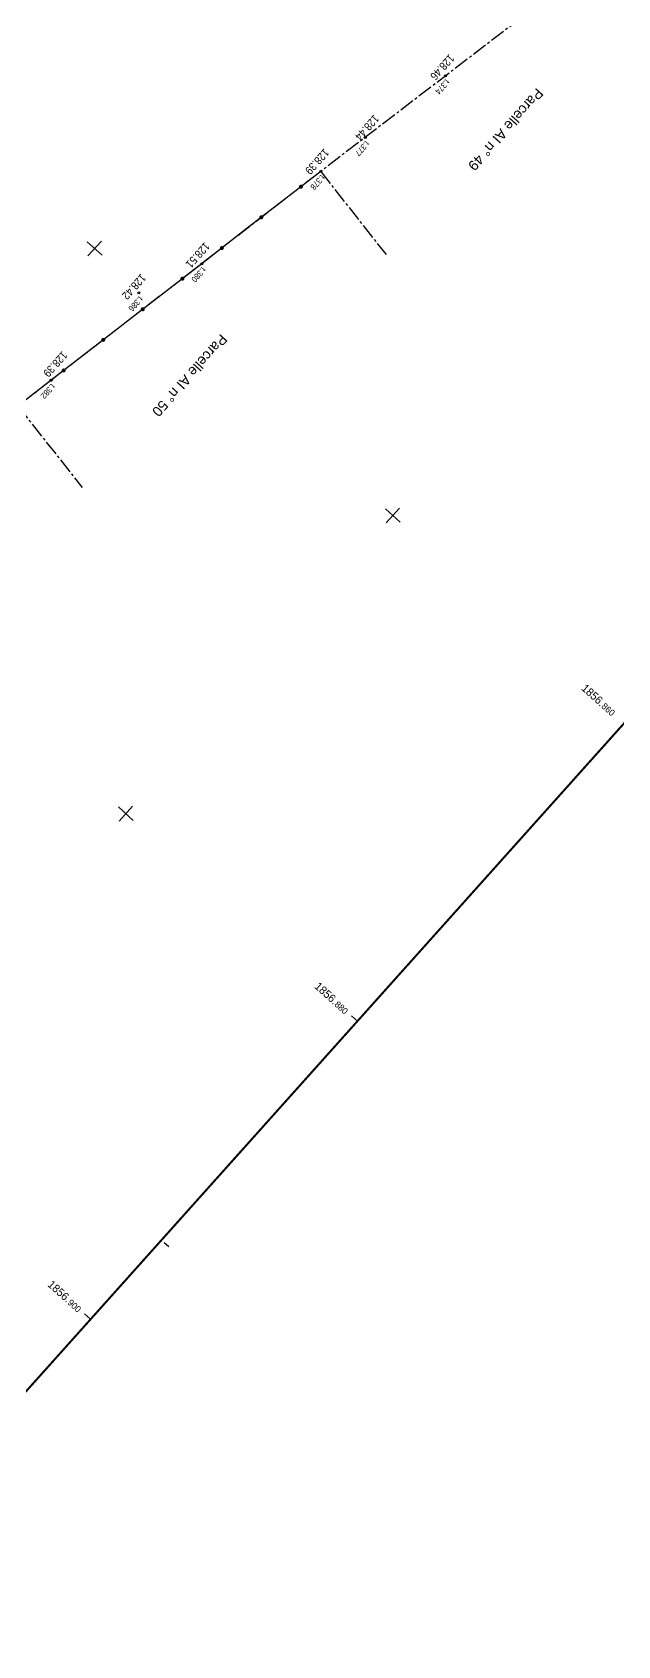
# Model space of a CAD drawing. Header units: metres. Extents: x -2858 to 512, y -1995 to 1252.
# Drawn here: x -2084.6 to -2055.3, y -1657.9 to -1577.3 of the extents above; entities that cross this region are included whole.
import ezdxf
from ezdxf.enums import TextEntityAlignment as Align

# ---------------------------------------------------------------- set-up
doc = ezdxf.new("R2010")
doc.units = ezdxf.units.M
doc.header["$PDMODE"] = 33
doc.header["$PDSIZE"] = 0.1
doc.linetypes.add('AXES2', pattern=[28.575, 19.05, -3.175, 3.175, -3.175])
for name, color, linetype in [('Calque commun', 7, 'Continuous'), ('Carroyage(2)', 7, 'Continuous'), ('Carroyage(2)_Croix', 7, 'Continuous'), ('Carroyage(2)_Textes', 7, 'Continuous'), ('Clôture Symboles', 7, 'Continuous'), ('Limites', 1, 'AXES2'), ('Murs', 7, 'Continuous'), ('Points Topo', 7, 'Continuous'), ('Points Topo Altitude', 7, 'Continuous'), ('Points Topo Matricule', 252, 'Continuous'), ('Textes', 7, 'Continuous'), ('Végétation', 102, 'Continuous')]:
    doc.layers.add(name, color=color, linetype=linetype)
doc.styles.add('Pts Topo SPE', font='', dxfattribs={"width": 0.9})
doc.styles.get("Standard").update_dxf_attribs({"font": 'arial.ttf'})
doc.styles.get('Pts Topo SPE').set_extended_font_data('Titillium Web Light')

# ---------------------------------------------------------------- blocks, each defined once
blk = doc.blocks.new('PointTopo_SPE')
at = {"layer": 'Calque commun', "color": 1, "linetype": 'ByBlock', "lineweight": -2}
blk.add_point((0, 0), dxfattribs=at)
blk = doc.blocks.new('GeoRond')
at = {"linetype": 'Continuous', "ltscale": 2.5, "const_width": 0.499, "flags": 128}
blk.add_lwpolyline([(-0.2505, 0, 1), (0.2505, 0, 1)], format="xyb", close=True, dxfattribs=at)

msp = doc.modelspace()

# ---------------------------------------------------------------- hatches: boundary and pattern name
at = {"layer": 'Végétation'}
h = msp.add_hatch(dxfattribs=at)
h.set_pattern_fill('HAIE', color=256, scale=1.5, angle=-131.83824)
h.set_pattern_definition([(337.451807, (-2026.49203, -1447.70941), (25.001558834, -10.303982526), [0.090508, -31.693922]), (29.7268, (-2025.2084, -1448.31934), (1.0005448, 1.1175465), [0.094695, -4.648721]), (335.089273, (-2025.12613, -1448.272414), (18.53028335, -8.53689633), [0.10269, -35.959756]), (339.412266, (-2026.230995, -1447.4095), (7.58882196, -2.767630984), [0.129743, -28.840069]), (256.60469, (-2025.44648, -1447.842254), (-4.3007138, -18.296279972), [0.11664, -40.825392]), (311.82157, (-2025.52381, -1447.7557), (1.11754648, -1.00054479), [0.11607, -13.467008]), (256.23425, (-2025.56271, -1448.8112), (-5.1842569, -21.531917713), [0.072626, -25.427374]), (297.60572, (-2026.62112, -1447.94967), (2.35209464, -4.11918084), [0.07305, -12.742956]), (351.067003, (-2026.584365, -1448.01117), (5.353729006, -0.76654141), [0.086475, -30.28621]), (3.16176, (-2026.5342, -1448.1537), (1.000545, 1.1175465), [0.054415, -2.066905]), (24.412266, (-2025.897407, -1448.832773), (23.831541939, 10.876930119), [0.116805, -40.852696]), (273.16176, (-2025.7958, -1448.7), (1.1175465, -1.000545), [0.084633, -2.036687]), (276.52822, (-2025.9635, -1448.56703), (1.9365583, -15.82718364), [0.05142, -18.010972]), (262.856914, (-2026.16656, -1448.3967), (-2.182622536, -18.17927828), [0.067575, -23.649507]), (356.451924, (-2025.267946, -1448.5012), (9.589911535, -0.53253803), [0.06918, -36.241975]), (300.41709, (-2025.98827, -1448.06286), (17.58220898, -29.834810664), [0.11217, -39.261044]), (343.507936, (-2025.93151, -1448.15958), (3.23563774, -0.883543098), [0.08988, -31.445814]), (343.178654, (-2026.30182, -1448.086555), (3.23563774, -0.8835431), [0.13194, -24.697478]), (269.34769, (-2026.30126, -1448.04095), (0.11700169, -2.11809126), [0.045405, -15.899814]), (291.5967, (-2026.38203, -1447.894), (1.1175465, -1.0005448), [0.02867, -3.325432]), (359.34769, (-2026.08394, -1447.6444), (2.11809126, 0.11700169), [0.090855, -15.854364]), (27.60572, (-2026.0264, -1447.8107), (4.11918084, 2.35209464), [0.073053, -12.742953]), (247.960637, (-2025.74067, -1447.722215), (-6.535806755, -16.295190397), [0.050085, -39.805906]), (344.7268, (-2025.6585, -1448.0598), (2.1180913, 0.1170017), [0.02867, -3.325432]), (273.16176, (-2025.6799, -1448.2758), (1.1175465, -1.000545), [0.036277, -2.085043]), (284.4717, (-2025.8888, -1448.32977), (1.2345482, -3.118636), [0.030869, -5.377458]), (359.34769, (-2025.5085, -1448.47529), (2.11809126, 0.11700169), [0.045465, -15.899754]), (228.1618, (-2025.3068, -1448.0638), (1.117546, -1.000545), [0.075, -1.425]), (14.4717, (-2025.7272, -1447.08584), (3.118636, 1.2345482), [0.092355, -5.315972]), (11.29186, (-2025.39554, -1447.5033), (5.2367273, 1.35154986), [0.106836, -7.393164]), (264.54611, (-2025.28116, -1447.382037), (-0.64953972, -7.47182027), [0.100825, -35.300446]), (4.897465, (-2025.10292, -1447.65052), (32.771913754, 2.87257182), [0.099864, -34.917989]), (253.871714, (-2024.884897, -1447.926065), (-0.883543098, -3.235637741), [0.13764, -44.812332]), (355.567117, (-2025.78972, -1447.2708), (24.533552076, -1.831617468), [0.0915, -32.009902]), (273.16176, (-2025.9638, -1447.1322), (1.1175465, -1.000545), [0.042316, -2.079004]), (21.5967, (-2025.5714, -1447.5524), (1.0005448, 1.1175465), [0.038152, -3.31595]), (35.63295, (-2025.88587, -1447.33974), (6.12027041, 4.5871876), [0.11832, -13.710997]), (273.16176, (-2025.2684, -1447.7961), (1.1175465, -1.000545), [0.106066, -2.015254])])
h.paths.add_polyline_path([(-2064.726, -1551.334), (-2060.404, -1548.458), (-2060.721, -1547.809), (-2061.226, -1547.394), (-2065.158, -1550.424), (-2066.23, -1551.222, -1), (-2066.15, -1551.162, -1), (-2066.23, -1551.222), (-2068.236, -1552.715, -1), (-2068.155, -1552.655, -1), (-2068.236, -1552.715), (-2069.596, -1553.727), (-2072.222, -1555.733, -1), (-2072.142, -1555.672, -1), (-2072.222, -1555.733), (-2074.317, -1557.332), (-2078.233, -1560.218, -1), (-2078.152, -1560.158, -1), (-2078.233, -1560.218), (-2081.427, -1562.571), (-2084.216, -1564.74, -1), (-2084.136, -1564.678, -1), (-2084.216, -1564.74), (-2092.109, -1570.879, -1), (-2092.03, -1570.818, -1), (-2092.109, -1570.879), (-2096.216, -1574.074), (-2098.051, -1575.455, -1), (-2097.971, -1575.395, -1), (-2098.051, -1575.455), (-2104.044, -1579.965, -1), (-2103.964, -1579.905, -1), (-2104.044, -1579.965), (-2108.158, -1583.061), (-2107.379, -1584.07), (-2106.968, -1583.746), (-2107.486, -1583.282, -0.414214), (-2107.698, -1583.294, -1), (-2107.498, -1583.07, -0.414214), (-2107.486, -1583.282), (-2106.968, -1583.746), (-2094.526, -1573.955), (-2094.719, -1573.782, -0.414214), (-2094.931, -1573.794, -1), (-2094.731, -1573.57, -0.414214), (-2094.719, -1573.782), (-2094.526, -1573.955), (-2094.356, -1573.821), (-2089.198, -1569.646), (-2085.191, -1567.25), (-2080.934, -1563.659), (-2075.379, -1559.182, -1.349955), (-2075.156, -1559.002), (-2073.714, -1557.84), (-2069.287, -1554.529)])

# ---------------------------------------------------------------- linework, layer by layer
at = {"layer": 'Carroyage(2)'}
for p, q in [((-2068.299, -1626.695), (-2068.597, -1626.428)), ((-2077.734, -1637.982), (-2077.957, -1637.782)), ((-2081.64, -1641.595), (-2081.938, -1641.329))]:
    msp.add_line(p, q, dxfattribs=at)
at = {"layer": 'Carroyage(2)', "const_width": 0.1}
msp.add_lwpolyline([(-2176.72, -1585.733), (-2096.183, -1657.839), (-1938.363, -1481.564), (-2062.783, -1370.17), (-2192.921, -1515.526)], dxfattribs=at)
at = {"layer": 'Carroyage(2)_Croix'}
for p, q in [((-2081.809, -1587.755), (-2081.064, -1588.422)), ((-2081.103, -1587.716), (-2081.77, -1588.461)), ((-2066.908, -1601.096), (-2066.163, -1601.763)), ((-2066.202, -1601.057), (-2066.869, -1601.802)), ((-2080.249, -1615.996), (-2079.504, -1616.663)), ((-2079.543, -1615.957), (-2080.21, -1616.702))]:
    msp.add_line(p, q, dxfattribs=at)
at = {"layer": 'Limites', "ltscale": 0.04, "flags": 128}
for points in [[(-2017.682, -1543.566), (-2023.488, -1548.085), (-2040.019, -1561.024), (-2046.489, -1566.109), (-2051.438, -1569.923), (-2056.379, -1573.703), (-2070.136, -1584.235), (-2085.27, -1595.961), (-2094.91, -1603.53), (-2100.088, -1607.628), (-2107.907, -1613.726), (-2114.953, -1619.222)], [(-2070.136, -1584.235), (-2066.87, -1588.394)], [(-2085.27, -1595.961), (-2082.062, -1600.036)]]:
    msp.add_lwpolyline(points, dxfattribs=at)
at = {"layer": 'Murs', "flags": 128}
for points in [[(-2070.136, -1584.235), (-2073.812, -1587.07), (-2076.084, -1588.849), (-2078.917, -1591.032), (-2083.619, -1594.674), (-2085.27, -1595.961)], [(-2070.136, -1584.235), (-2070.015, -1584.394)]]:
    msp.add_lwpolyline(points, dxfattribs=at)

# ---------------------------------------------------------------- block references
at = {"layer": 'Clôture Symboles', "xscale": 0.2, "yscale": 0.2, "zscale": 0.2}
for p, rotation in [((-2071.126, -1584.998), 217.6321713268476), ((-2073.106, -1586.525), 217.6321713268476), ((-2075.078, -1588.061), 218.0659720607184), ((-2077.052, -1589.595), 217.6228445304363), ((-2079.032, -1591.121), 217.7581176771583), ((-2081.008, -1592.652), 217.7581176771583), ((-2082.985, -1594.183), 217.7581176771583)]:
    msp.add_blockref('GeoRond', p, dxfattribs=dict(at, rotation=rotation))
at = {"layer": 'Points Topo'}
ref = msp.add_blockref('PointTopo_SPE', (-2063.9, -1579.461, 128.461), dxfattribs=dict(at, rotation=228.1617603435354))
ref.add_attrib('MAT', 't.374', (-2063.892, -1579.602, 128.461), dxfattribs={"layer": 'Points Topo Matricule', "height": 0.3, "rotation": 228.16176, "style": 'Pts Topo SPE', "width": 0.9})
ref.add_attrib('ALT', '128.46', dxfattribs={"layer": 'Points Topo Altitude', "height": 0.4, "rotation": 228.16176, "style": 'Pts Topo SPE', "width": 0.9}).set_placement((-2063.416, -1578.615, 128.461), align=Align.TOP_LEFT)
ref = msp.add_blockref('PointTopo_SPE', (-2067.909, -1582.542, 128.438), dxfattribs=dict(at, rotation=228.1617603435354))
ref.add_attrib('MAT', 't.377', (-2067.901, -1582.683, 128.438), dxfattribs={"layer": 'Points Topo Matricule', "height": 0.3, "rotation": 228.16176, "style": 'Pts Topo SPE', "width": 0.9})
ref.add_attrib('ALT', '128.44', dxfattribs={"layer": 'Points Topo Altitude', "height": 0.4, "rotation": 228.16176, "style": 'Pts Topo SPE', "width": 0.9}).set_placement((-2067.178, -1581.636, 128.438), align=Align.TOP_LEFT)
ref = msp.add_blockref('PointTopo_SPE', (-2070.136, -1584.235, 128.393), dxfattribs=dict(at, rotation=228.1617603435354))
ref.add_attrib('MAT', 't.378', (-2070.128, -1584.376, 128.393), dxfattribs={"layer": 'Points Topo Matricule', "height": 0.3, "rotation": 228.16176, "style": 'Pts Topo SPE', "width": 0.9})
ref.add_attrib('ALT', '128.39', dxfattribs={"layer": 'Points Topo Altitude', "height": 0.4, "rotation": 228.16176, "style": 'Pts Topo SPE', "width": 0.9}).set_placement((-2069.673, -1583.333, 128.393), align=Align.TOP_LEFT)
ref = msp.add_blockref('PointTopo_SPE', (-2076.084, -1588.849, 128.509), dxfattribs=dict(at, rotation=228.1617603435354))
ref.add_attrib('MAT', 't.380', (-2076.076, -1588.99, 128.509), dxfattribs={"layer": 'Points Topo Matricule', "height": 0.3, "rotation": 228.16176, "style": 'Pts Topo SPE', "width": 0.9})
ref.add_attrib('ALT', '128.51', dxfattribs={"layer": 'Points Topo Altitude', "height": 0.4, "rotation": 228.16176, "style": 'Pts Topo SPE', "width": 0.9}).set_placement((-2075.64, -1588.01, 128.509), align=Align.TOP_LEFT)
ref = msp.add_blockref('PointTopo_SPE', (-2079.229, -1590.306, 128.424), dxfattribs=dict(at, rotation=228.1617603435354))
ref.add_attrib('MAT', 't.386', (-2079.221, -1590.447, 128.424), dxfattribs={"layer": 'Points Topo Matricule', "height": 0.3, "rotation": 228.16176, "style": 'Pts Topo SPE', "width": 0.9})
ref.add_attrib('ALT', '128.42', dxfattribs={"layer": 'Points Topo Altitude', "height": 0.4, "rotation": 228.16176, "style": 'Pts Topo SPE', "width": 0.9}).set_placement((-2078.827, -1589.588, 128.424), align=Align.TOP_LEFT)
ref = msp.add_blockref('PointTopo_SPE', (-2083.619, -1594.674, 128.387), dxfattribs=dict(at, rotation=228.1617603435354))
ref.add_attrib('MAT', 't.382', (-2083.611, -1594.815, 128.387), dxfattribs={"layer": 'Points Topo Matricule', "height": 0.3, "rotation": 228.16176, "style": 'Pts Topo SPE', "width": 0.9})
ref.add_attrib('ALT', '128.39', dxfattribs={"layer": 'Points Topo Altitude', "height": 0.4, "rotation": 228.16176, "style": 'Pts Topo SPE', "width": 0.9}).set_placement((-2082.76, -1593.457, 128.387), align=Align.TOP_LEFT)

# ---------------------------------------------------------------- texts
at = {"layer": 'Carroyage(2)_Textes', "width": 0.95}
for s, height, p in [('1856.', 0.4, (-2057.143, -1610.107)), ('860', 0.32, (-2056.138, -1611.007)), ('1856.', 0.4, (-2070.484, -1625.008)), ('880', 0.32, (-2069.479, -1625.907)), ('1856.', 0.4, (-2083.824, -1639.908)), ('900', 0.32, (-2082.819, -1640.808))]:
    msp.add_text(s, height=height, rotation=318.16176, dxfattribs=at).set_placement(p)
at = {"layer": 'Textes', "char_height": 0.5, "attachment_point": 1, "rotation": 228.16176}
for s, insert in [('\\pi0.42687;Parcelle AI n° 49', (-2058.682, -1580.049)), ('\\pi0.42309;Parcelle AI n° 50', (-2074.477, -1592.343))]:
    msp.add_mtext_dynamic_manual_height_columns(s, width=5.61128, gutter_width=2, heights=[0], dxfattribs=dict(at, insert=insert))

doc.saveas('drawing.dxf')
